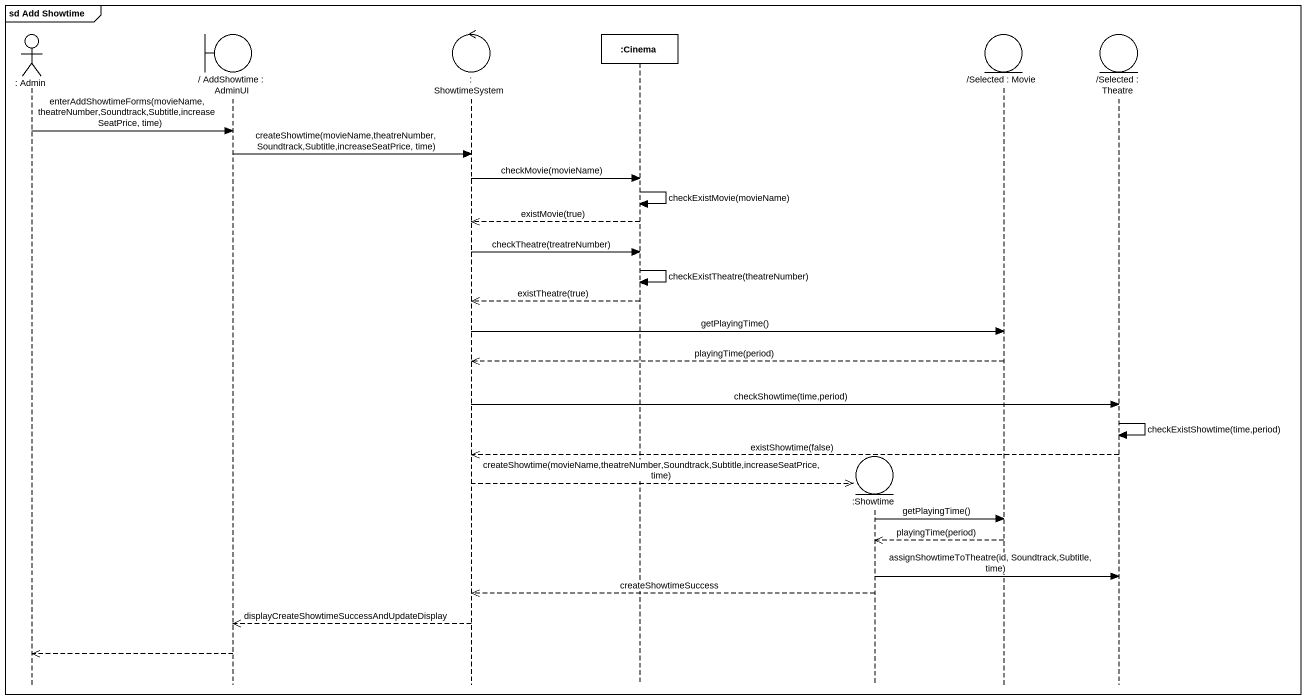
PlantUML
@startuml
mainframe sd Add Showtime
hide footbox
actor ": Admin" as Admin
boundary "/ AddShowtime : AdminUI" as AddShowtime_AdminUI
control ": ShowtimeSystem" as ShowtimeSystem
participant ":Cinema" as Cinema
entity ":Showtime" as Showtime
entity "/Selected : Movie" as Selected_Movie
entity "/Selected : Theatre" as Selected_Theatre

Admin -> AddShowtime_AdminUI : enterAddShowtimeForms(movieName,theatreNumber,Soundtrack,Subtitle,increaseSeatPrice, time)
AddShowtime_AdminUI -> ShowtimeSystem : createShowtime(movieName,theatreNumber,Soundtrack,Subtitle,increaseSeatPrice, time)
ShowtimeSystem -> Cinema : checkMovie(movieName)
Cinema -> Cinema : checkExistMovie(movieName)
Cinema -->> ShowtimeSystem : existMovie(true)
ShowtimeSystem -> Cinema : checkTheatre(treatreNumber)
Cinema -> Cinema : checkExistTheatre(theatreNumber)
Cinema -->> ShowtimeSystem : existTheatre(true)
ShowtimeSystem -> Selected_Movie : getPlayingTime()
Selected_Movie -->> ShowtimeSystem : playingTime(period)
ShowtimeSystem -> Selected_Theatre : checkShowtime(time,period)
Selected_Theatre -> Selected_Theatre : checkExistShowtime(time,period)
Selected_Theatre -->> ShowtimeSystem : existShowtime(false)
ShowtimeSystem -->> Showtime ** : createShowtime(movieName,theatreNumber,Soundtrack,Subtitle,increaseSeatPrice, time)
Showtime -> Selected_Movie : getPlayingTime()
Selected_Movie -->> Showtime : playingTime(period)
Showtime -> Selected_Theatre : assignShowtimeToTheatre(id, Soundtrack,Subtitle, time)
Showtime -->> ShowtimeSystem : createShowtimeSuccess
ShowtimeSystem -->> AddShowtime_AdminUI : displayCreateShowtimeSuccessAndUpdateDisplay
AddShowtime_AdminUI -->> Admin
@enduml
